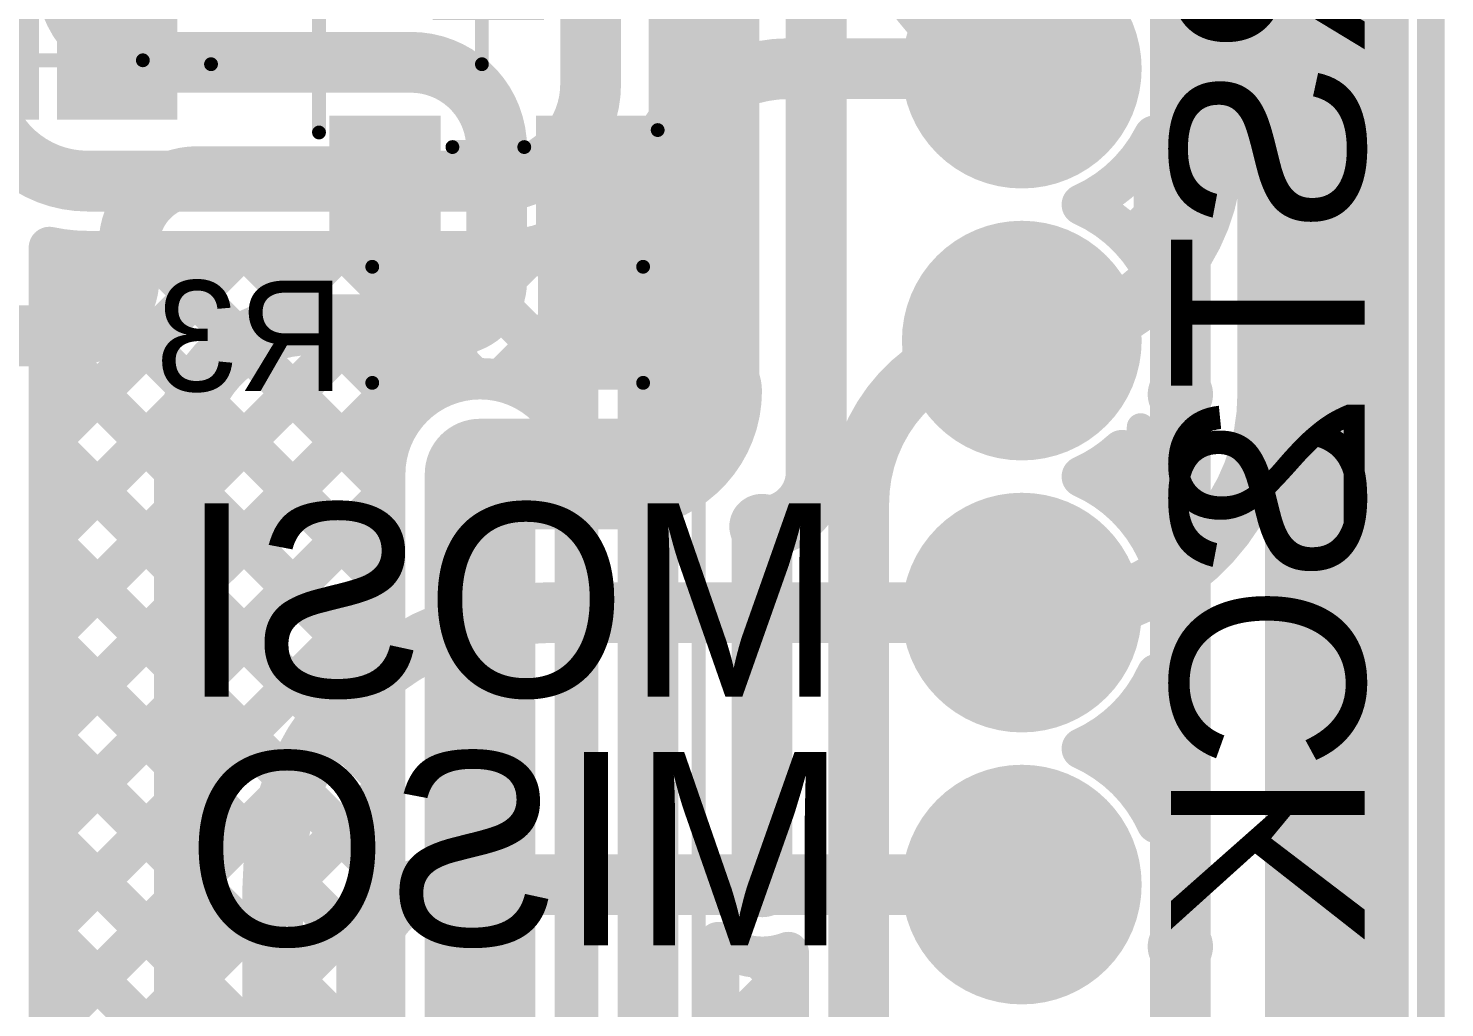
# Model space of a CAD drawing. Header units: millimetres. Extents: x 4.35 to 7.26, y 1.61 to 5.34.
# Drawn here: x 6.746 to 7.258, y 3.932 to 4.286 of the extents above; entities that cross this region are included whole.
import ezdxf

# ---------------------------------------------------------------- set-up
doc = ezdxf.new("R2010")
doc.units = ezdxf.units.MM
doc.header["$MEASUREMENT"] = 0
for name, color, linetype in [('BottomLayer', 5, 'Continuous'), ('BottomOverlay', 54, 'Continuous'), ('BottomPaste', 16, 'Continuous'), ('BottomSolder', 6, 'Continuous'), ('Mechanical2', 216, 'Continuous'), ('MultiLayer', 9, 'Continuous'), ('PadHoleLayer', 156, 'Continuous'), ('TopLayer', 1, 'Continuous'), ('TopOverlay', 2, 'Continuous'), ('TopPaste', 8, 'Continuous'), ('TopSolder', 216, 'Continuous'), ('ViaHoleLayer', 16, 'Continuous')]:
    doc.layers.add(name, color=color, linetype=linetype)

# ---------------------------------------------------------------- blocks, each defined once
blk = doc.blocks.new('B7B_XH_A_LF__SN__9')
at = {"layer": 'BottomLayer', "const_width": 0.03937}
for points in [[(-0.21654, 0, 1), (-0.17717, 0, 1)], [(-0.11811, 0, 1), (-0.07874, 0, 1)], [(-0.01968, 0, 1), (0.01969, 0, 1)], [(0.07874, 0, 1), (0.11811, 0, 1)]]:
    blk.add_lwpolyline(points, format="xyb", close=True, dxfattribs=at)
at = {"layer": 'BottomSolder', "const_width": 0.04337}
for points in [[(-0.21854, 0, 1), (-0.17517, 0, 1)], [(-0.12011, 0, 1), (-0.07674, 0, 1)], [(-0.02168, 0, 1), (0.02169, 0, 1)], [(0.07674, 0, 1), (0.12011, 0, 1)]]:
    blk.add_lwpolyline(points, format="xyb", close=True, dxfattribs=at)
at = {"layer": 'MultiLayer', "const_width": 0.03937}
for points in [[(-0.21654, 0, 1), (-0.17717, 0, 1)], [(-0.11811, 0, 1), (-0.07874, 0, 1)], [(-0.01968, 0, 1), (0.01969, 0, 1)], [(0.07874, 0, 1), (0.11811, 0, 1)]]:
    blk.add_lwpolyline(points, format="xyb", close=True, dxfattribs=at)
at = {"layer": 'PadHoleLayer', "const_width": 0.01969}
for points in [[(-0.20669, 0, 1), (-0.18701, 0, 1)], [(-0.10827, 0, 1), (-0.08858, 0, 1)], [(-0.00984, 0, 1), (0.00984, 0, 1)], [(0.08858, 0, 1), (0.10827, 0, 1)]]:
    blk.add_lwpolyline(points, format="xyb", close=True, dxfattribs=at)
at = {"layer": 'TopLayer', "const_width": 0.03937}
for points in [[(-0.21654, 0, 1), (-0.17717, 0, 1)], [(-0.11811, 0, 1), (-0.07874, 0, 1)], [(-0.01968, 0, 1), (0.01969, 0, 1)], [(0.07874, 0, 1), (0.11811, 0, 1)]]:
    blk.add_lwpolyline(points, format="xyb", close=True, dxfattribs=at)
at = {"layer": 'TopOverlay', "const_width": 0.005}
for points in [[(-0.39496, 0.11693), (0.39236, 0.11693)], [(-0.39496, -0.11433), (0.39236, -0.11433)]]:
    blk.add_lwpolyline(points, dxfattribs=at)
at = {"layer": 'TopSolder', "const_width": 0.04337}
for points in [[(-0.21854, 0, 1), (-0.17517, 0, 1)], [(-0.12011, 0, 1), (-0.07674, 0, 1)], [(-0.02168, 0, 1), (0.02169, 0, 1)], [(0.07674, 0, 1), (0.12011, 0, 1)]]:
    blk.add_lwpolyline(points, format="xyb", close=True, dxfattribs=at)
blk = doc.blocks.new('ESP32_WROOM_32D__8MB__14')
at = {"layer": 'TopLayer'}
blk.add_solid([(0.24291, -0.37913), (0.24291, -0.32008), (0.20748, -0.37913), (0.20748, -0.32008)], dxfattribs=at)
at = {"layer": 'TopOverlay', "const_width": 0.005}
for points in [[(0.35716, -0.36308), (0.35716, -0.33108)], [(0.25916, -0.36308), (0.35716, -0.36308)]]:
    blk.add_lwpolyline(points, dxfattribs=at)
at = {"layer": 'TopOverlay', "const_width": 0.0025}
for points in [[(0.25791, -0.36308, 1), (0.26041, -0.36308, 1)], [(0.35591, -0.36308, 1), (0.35841, -0.36308, 1)], [(0.35591, -0.36308, 1), (0.35841, -0.36308, 1)]]:
    blk.add_lwpolyline(points, format="xyb", close=True, dxfattribs=at)
at = {"layer": 'TopPaste'}
blk.add_solid([(0.24291, -0.37913), (0.24291, -0.32008), (0.20748, -0.37913), (0.20748, -0.32008)], dxfattribs=at)
at = {"layer": 'TopSolder'}
for points in [[(0.19691, -0.38313), (0.19691, -0.31608), (0.15348, -0.38313), (0.15348, -0.31608)], [(0.24691, -0.38313), (0.24691, -0.31608), (0.20348, -0.38313), (0.20348, -0.31608)]]:
    blk.add_solid(points, dxfattribs=at)
blk = doc.blocks.new('RES_0603_B_60')
at = {"layer": 'BottomLayer'}
for points in [[(-0.015, -0.0175), (-0.015, 0.0175), (-0.045, -0.0175), (-0.045, 0.0175)], [(0.045, -0.0175), (0.045, 0.0175), (0.015, -0.0175), (0.015, 0.0175)]]:
    blk.add_solid(points, dxfattribs=at)
at = {"layer": 'BottomOverlay', "const_width": 0.005}
for points in [[(0.049, 0.021), (-0.049, 0.021)], [(-0.049, 0.021), (-0.049, -0.021)], [(0.049, 0.021), (0.049, -0.021)], [(0.049, -0.021), (-0.049, -0.021)]]:
    blk.add_lwpolyline(points, dxfattribs=at)
at = {"layer": 'BottomOverlay', "const_width": 0.0025}
for points in [[(-0.05025, 0.021, 1), (-0.04775, 0.021, 1)], [(-0.05025, 0.021, 1), (-0.04775, 0.021, 1)], [(0.04775, 0.021, 1), (0.05025, 0.021, 1)], [(0.04775, 0.021, 1), (0.05025, 0.021, 1)], [(-0.05025, -0.021, 1), (-0.04775, -0.021, 1)], [(-0.05025, -0.021, 1), (-0.04775, -0.021, 1)], [(0.04775, -0.021, 1), (0.05025, -0.021, 1)], [(0.04775, -0.021, 1), (0.05025, -0.021, 1)]]:
    blk.add_lwpolyline(points, format="xyb", close=True, dxfattribs=at)
at = {"layer": 'BottomPaste'}
for points in [[(-0.015, -0.0175), (-0.015, 0.0175), (-0.045, -0.0175), (-0.045, 0.0175)], [(0.045, -0.0175), (0.045, 0.0175), (0.015, -0.0175), (0.015, 0.0175)]]:
    blk.add_solid(points, dxfattribs=at)
at = {"layer": 'BottomSolder'}
for points in [[(-0.011, -0.0215), (-0.011, 0.0215), (-0.049, -0.0215), (-0.049, 0.0215)], [(0.049, -0.0215), (0.049, 0.0215), (0.011, -0.0215), (0.011, 0.0215)]]:
    blk.add_solid(points, dxfattribs=at)
blk = doc.blocks.new('____23_B_101')
at = {"layer": 'BottomLayer'}
for points in [[(-0.05354, 0.02126), (-0.02126, 0.02126), (-0.05354, 0.05748), (-0.02126, 0.05748)], [(0.02126, 0.02126), (0.05354, 0.02126), (0.02126, 0.05748), (0.05354, 0.05748)], [(-0.01614, -0.05748), (0.01614, -0.05748), (-0.01614, -0.02126), (0.01614, -0.02126)]]:
    blk.add_solid(points, dxfattribs=at)
at = {"layer": 'BottomOverlay'}
for points, const_width in [([(-0.06439, 0.045, 1), (-0.07161, 0.045, 1)], 0.01), ([(-0.07411, 0.045, 1), (-0.06911, 0.045, 1)], 0.005), ([(-0.06689, 0.045, 1), (-0.06189, 0.045, 1)], 0.005), ([(-0.01425, 0.02867, 1), (-0.01175, 0.02867, 1)], 0.0025), ([(0.01175, 0.02867, 1), (0.01425, 0.02867, 1)], 0.0025), ([(0.06002, 0.02339, 1), (0.06252, 0.02339, 1)], 0.0025), ([(-0.06252, 0.02252, 1), (-0.06002, 0.02252, 1)], 0.0025), ([(-0.06252, -0.034, 1), (-0.06002, -0.034, 1)], 0.0025), ([(-0.06252, -0.034, 1), (-0.06002, -0.034, 1)], 0.0025), ([(-0.02352, -0.034, 1), (-0.02102, -0.034, 1)], 0.0025), ([(0.02102, -0.034, 1), (0.02352, -0.034, 1)], 0.0025), ([(0.06002, -0.034, 1), (0.06252, -0.034, 1)], 0.0025), ([(0.06002, -0.034, 1), (0.06252, -0.034, 1)], 0.0025)]:
    blk.add_lwpolyline(points, format="xyb", close=True, dxfattribs=dict(at, const_width=const_width))
at = {"layer": 'BottomOverlay', "const_width": 0.005}
for points in [[(-0.013, 0.02867), (0.013, 0.02867)], [(0.06127, 0.02339), (0.06127, -0.034)], [(-0.06127, 0.02252), (-0.06127, -0.034)], [(-0.06127, -0.034), (-0.02227, -0.034)], [(0.02227, -0.034), (0.06127, -0.034)]]:
    blk.add_lwpolyline(points, dxfattribs=at)
at = {"layer": 'BottomPaste'}
for points in [[(-0.05354, 0.02126), (-0.02126, 0.02126), (-0.05354, 0.05748), (-0.02126, 0.05748)], [(0.02126, 0.02126), (0.05354, 0.02126), (0.02126, 0.05748), (0.05354, 0.05748)], [(-0.01614, -0.05748), (0.01614, -0.05748), (-0.01614, -0.02126), (0.01614, -0.02126)]]:
    blk.add_solid(points, dxfattribs=at)
at = {"layer": 'BottomSolder'}
for points in [[(-0.05754, 0.01726), (-0.01726, 0.01726), (-0.05754, 0.06148), (-0.01726, 0.06148)], [(0.01726, 0.01726), (0.05754, 0.01726), (0.01726, 0.06148), (0.05754, 0.06148)], [(-0.02014, -0.06148), (0.02014, -0.06148), (-0.02014, -0.01726), (0.02014, -0.01726)]]:
    blk.add_solid(points, dxfattribs=at)
blk = doc.blocks.new('____23_B_102')
at = {"layer": 'BottomLayer'}
for points in [[(-0.05354, 0.02126), (-0.02126, 0.02126), (-0.05354, 0.05748), (-0.02126, 0.05748)], [(0.02126, 0.02126), (0.05354, 0.02126), (0.02126, 0.05748), (0.05354, 0.05748)], [(-0.01614, -0.05748), (0.01614, -0.05748), (-0.01614, -0.02126), (0.01614, -0.02126)]]:
    blk.add_solid(points, dxfattribs=at)
at = {"layer": 'BottomOverlay'}
for points, const_width in [([(-0.06439, 0.045, 1), (-0.07161, 0.045, 1)], 0.01), ([(-0.07411, 0.045, 1), (-0.06911, 0.045, 1)], 0.005), ([(-0.06689, 0.045, 1), (-0.06189, 0.045, 1)], 0.005), ([(-0.01425, 0.02867, 1), (-0.01175, 0.02867, 1)], 0.0025), ([(0.01175, 0.02867, 1), (0.01425, 0.02867, 1)], 0.0025), ([(0.06002, 0.02339, 1), (0.06252, 0.02339, 1)], 0.0025), ([(-0.06252, 0.02252, 1), (-0.06002, 0.02252, 1)], 0.0025), ([(-0.06252, -0.034, 1), (-0.06002, -0.034, 1)], 0.0025), ([(-0.06252, -0.034, 1), (-0.06002, -0.034, 1)], 0.0025), ([(-0.02352, -0.034, 1), (-0.02102, -0.034, 1)], 0.0025), ([(0.02102, -0.034, 1), (0.02352, -0.034, 1)], 0.0025), ([(0.06002, -0.034, 1), (0.06252, -0.034, 1)], 0.0025), ([(0.06002, -0.034, 1), (0.06252, -0.034, 1)], 0.0025)]:
    blk.add_lwpolyline(points, format="xyb", close=True, dxfattribs=dict(at, const_width=const_width))
at = {"layer": 'BottomOverlay', "const_width": 0.005}
for points in [[(0.013, 0.02867), (-0.013, 0.02867)], [(0.06127, 0.02339), (0.06127, -0.034)], [(-0.06127, 0.02252), (-0.06127, -0.034)], [(-0.02227, -0.034), (-0.06127, -0.034)], [(0.06127, -0.034), (0.02227, -0.034)]]:
    blk.add_lwpolyline(points, dxfattribs=at)
at = {"layer": 'BottomPaste'}
for points in [[(-0.05354, 0.02126), (-0.02126, 0.02126), (-0.05354, 0.05748), (-0.02126, 0.05748)], [(0.02126, 0.02126), (0.05354, 0.02126), (0.02126, 0.05748), (0.05354, 0.05748)], [(-0.01614, -0.05748), (0.01614, -0.05748), (-0.01614, -0.02126), (0.01614, -0.02126)]]:
    blk.add_solid(points, dxfattribs=at)
at = {"layer": 'BottomSolder'}
for points in [[(-0.05754, 0.01726), (-0.01726, 0.01726), (-0.05754, 0.06148), (-0.01726, 0.06148)], [(0.01726, 0.01726), (0.05754, 0.01726), (0.01726, 0.06148), (0.05754, 0.06148)], [(-0.02014, -0.06148), (0.02014, -0.06148), (-0.02014, -0.01726), (0.02014, -0.01726)]]:
    blk.add_solid(points, dxfattribs=at)

msp = doc.modelspace()

# ---------------------------------------------------------------- linework, layer by layer
at = {"layer": 'BottomLayer'}
for points, const_width in [([(7.234, 2.43397), (7.234, 4.651)], 0.022), ([(7.20404, 2.42124), (7.20404, 4.64696)], 0.022), ([(6.99, 4.155), (6.99, 4.588)], 0.04), ([(7.174, 4.24228), (7.174, 4.542)], 0.022), ([(7.03063, 4.12563), (7.03063, 4.40094)], 0.022), ([(6.79142, 4.274), (6.884, 4.274)], 0.022), ([(6.915, 4.19466), (6.915, 4.243)], 0.022), ([(6.8067, 4.23263), (6.8746, 4.23263)], 0.022), ([(6.9494, 4.1814), (6.9494, 4.23263)], 0.022), ([(6.782, 4.196), (6.782, 4.20793)], 0.022), ([(6.84744, 4.179), (6.889, 4.179)], 0.022), ([(6.889, 4.179), (6.89934, 4.179)], 0.022), ([(6.713, 4.175), (6.761, 4.175)], 0.022), ([(7.16237, 3.954), (7.16237, 4.15385)], 0.022), ([(7.16237, 4.13204), (7.16237, 4.15385)], 0.01), ([(6.802, 2.27), (6.802, 4.13356)], 0.022), ([(6.909, 4.125), (6.961, 4.125)], 0.04), ([(7.12852, 4.12332), (7.13168, 4.12648)], 0.015), ([(7.15186, 4.12649), (7.154, 4.12435)], 0.015), ([(7.154, 4.09723), (7.154, 4.12576)], 0.015), ([(7.14794, 4.10738), (7.154, 4.11344)], 0.015), ([(6.934, 4.07485), (7.105, 4.07485)], 0.022), ([(7.154, 3.99881), (7.154, 4.05247)], 0.015), ([(7.13344, 4.02217), (7.154, 4.04273)], 0.015), ([(7.13912, 4.03316), (7.154, 4.01828)], 0.015), ([(7.15103, 4.00441), (7.154, 4.00738)], 0.015), ([(6.896, 3.97643), (7.01114, 3.97643)], 0.022), ([(7.01114, 3.97643), (7.105, 3.97643)], 0.022), ([(6.834, 2.628), (6.834, 3.97485)], 0.022), ([(6.868, 3.222), (6.868, 3.94843)], 0.022)]:
    msp.add_lwpolyline(points, dxfattribs=dict(at, const_width=const_width))
for points, const_width in [([(7.105, 4.2717, -0.414214), (7.05363, 4.32307)], 0.01), ([(6.79142, 4.274, -0.414214), (6.759, 4.30642)], 0.022), ([(6.884, 4.274, -0.414214), (6.915, 4.243)], 0.022), ([(7.174, 4.24228, -0.414214), (7.105, 4.17328)], 0.022), ([(6.782, 4.20793, -0.414214), (6.8067, 4.23263)], 0.022), ([(6.782, 4.196, -0.414214), (6.761, 4.175)], 0.022), ([(6.915, 4.19466, -0.414214), (6.89934, 4.179)], 0.022), ([(6.9494, 4.1814, -0.414214), (6.947, 4.179)], 0.022), ([(6.802, 4.13356, -0.414214), (6.84744, 4.179)], 0.022), ([(6.991, 4.155, -0.414214), (6.961, 4.125)], 0.04), ([(7.1413, 4.13347, -0.080306), (7.12691, 4.12406)], 0.015), ([(7.154, 4.12576, -0.128831), (7.1413, 4.13347)], 0.015), ([(7.03063, 4.12563, -0.414214), (7.011, 4.106)], 0.022), ([(7.12691, 4.12406, -0.182853), (7.154, 4.09723)], 0.015), ([(6.834, 3.97485, -0.414214), (6.934, 4.07485)], 0.022), ([(7.154, 4.05247, -0.182853), (7.12691, 4.02564)], 0.015), ([(7.12691, 4.02564, -0.182853), (7.154, 3.99881)], 0.015), ([(6.868, 3.94843, -0.414214), (6.896, 3.97643)], 0.022)]:
    msp.add_lwpolyline(points, format="xyb", dxfattribs=dict(at, const_width=const_width))
for points, const_width in [([(6.78592, 4.274, 1), (6.79692, 4.274, 1)], 0.011), ([(6.78592, 4.274, 1), (6.79692, 4.274, 1)], 0.011), ([(6.8785, 4.274, 1), (6.8895, 4.274, 1)], 0.011), ([(6.8785, 4.274, 1), (6.8895, 4.274, 1)], 0.011), ([(7.1025, 4.2717, 1), (7.1075, 4.2717, 1)], 0.005), ([(6.9095, 4.243, 1), (6.9205, 4.243, 1)], 0.011), ([(6.9095, 4.243, 1), (6.9205, 4.243, 1)], 0.011), ([(7.1685, 4.24228, 1), (7.1795, 4.24228, 1)], 0.011), ([(7.1685, 4.24228, 1), (7.1795, 4.24228, 1)], 0.011), ([(6.8012, 4.23263, 1), (6.8122, 4.23263, 1)], 0.011), ([(6.8012, 4.23263, 1), (6.8122, 4.23263, 1)], 0.011), ([(6.8691, 4.23263, 1), (6.8801, 4.23263, 1)], 0.011), ([(6.9439, 4.23263, 1), (6.9549, 4.23263, 1)], 0.011), ([(6.7765, 4.20793, 1), (6.7875, 4.20793, 1)], 0.011), ([(6.7765, 4.20793, 1), (6.7875, 4.20793, 1)], 0.011), ([(6.7765, 4.196, 1), (6.7875, 4.196, 1)], 0.011), ([(6.7765, 4.196, 1), (6.7875, 4.196, 1)], 0.011), ([(6.9095, 4.19466, 1), (6.9205, 4.19466, 1)], 0.011), ([(6.9095, 4.19466, 1), (6.9205, 4.19466, 1)], 0.011), ([(6.9439, 4.1814, 1), (6.9549, 4.1814, 1)], 0.011), ([(6.9439, 4.1814, 1), (6.9549, 4.1814, 1)], 0.011), ([(6.84194, 4.179, 1), (6.85294, 4.179, 1)], 0.011), ([(6.84194, 4.179, 1), (6.85294, 4.179, 1)], 0.011), ([(6.8835, 4.179, 1), (6.8945, 4.179, 1)], 0.011), ([(6.8835, 4.179, 1), (6.8945, 4.179, 1)], 0.011), ([(6.89384, 4.179, 1), (6.90484, 4.179, 1)], 0.011), ([(6.89384, 4.179, 1), (6.90484, 4.179, 1)], 0.011), ([(6.9415, 4.179, 1), (6.9525, 4.179, 1)], 0.011), ([(6.7555, 4.175, 1), (6.7665, 4.175, 1)], 0.011), ([(6.7555, 4.175, 1), (6.7665, 4.175, 1)], 0.011), ([(7.0995, 4.17328, 1), (7.1105, 4.17328, 1)], 0.011), ([(6.98, 4.155, 1), (7, 4.155, 1)], 0.02), ([(6.981, 4.155, 1), (7.001, 4.155, 1)], 0.02), ([(7.15646, 4.15385, 1), (7.16828, 4.15385, 1)], 0.01181), ([(7.15687, 4.15385, 1), (7.16787, 4.15385, 1)], 0.011), ([(7.15987, 4.15385, 1), (7.16487, 4.15385, 1)], 0.005), ([(6.7965, 4.13356, 1), (6.8075, 4.13356, 1)], 0.011), ([(6.7965, 4.13356, 1), (6.8075, 4.13356, 1)], 0.011), ([(6.899, 4.125, 1), (6.919, 4.125, 1)], 0.02), ([(6.951, 4.125, 1), (6.971, 4.125, 1)], 0.02), ([(6.951, 4.125, 1), (6.971, 4.125, 1)], 0.02), ([(7.13755, 4.13347, 1), (7.14505, 4.13347, 1)], 0.0075), ([(7.13755, 4.13347, 1), (7.14505, 4.13347, 1)], 0.0075), ([(6.90309, 4.125, 1), (6.91491, 4.125, 1)], 0.01181), ([(7.02513, 4.12563, 1), (7.03613, 4.12563, 1)], 0.011), ([(7.02513, 4.12563, 1), (7.03613, 4.12563, 1)], 0.011), ([(7.15987, 4.13204, 1), (7.16487, 4.13204, 1)], 0.005), ([(7.12316, 4.12406, 1), (7.13066, 4.12406, 1)], 0.0075), ([(7.12316, 4.12406, 1), (7.13066, 4.12406, 1)], 0.0075), ([(7.12477, 4.12332, 1), (7.13227, 4.12332, 1)], 0.0075), ([(7.12793, 4.12648, 1), (7.13543, 4.12648, 1)], 0.0075), ([(7.14811, 4.12649, 1), (7.15561, 4.12649, 1)], 0.0075), ([(7.15025, 4.12576, 1), (7.15775, 4.12576, 1)], 0.0075), ([(7.15025, 4.12576, 1), (7.15775, 4.12576, 1)], 0.0075), ([(7.15025, 4.12435, 1), (7.15775, 4.12435, 1)], 0.0075), ([(7.15025, 4.11344, 1), (7.15775, 4.11344, 1)], 0.0075), ([(7.00509, 4.106, 1), (7.01691, 4.106, 1)], 0.01181), ([(7.0055, 4.106, 1), (7.0165, 4.106, 1)], 0.011), ([(7.14419, 4.10738, 1), (7.15169, 4.10738, 1)], 0.0075), ([(7.15025, 4.09723, 1), (7.15775, 4.09723, 1)], 0.0075), ([(7.15025, 4.09723, 1), (7.15775, 4.09723, 1)], 0.0075), ([(6.9285, 4.07485, 1), (6.9395, 4.07485, 1)], 0.011), ([(6.9285, 4.07485, 1), (6.9395, 4.07485, 1)], 0.011), ([(7.0995, 4.07485, 1), (7.1105, 4.07485, 1)], 0.011), ([(7.15025, 4.05247, 1), (7.15775, 4.05247, 1)], 0.0075), ([(7.15025, 4.05247, 1), (7.15775, 4.05247, 1)], 0.0075), ([(7.15025, 4.04273, 1), (7.15775, 4.04273, 1)], 0.0075), ([(7.13537, 4.03316, 1), (7.14287, 4.03316, 1)], 0.0075), ([(7.12316, 4.02564, 1), (7.13066, 4.02564, 1)], 0.0075), ([(7.12316, 4.02564, 1), (7.13066, 4.02564, 1)], 0.0075), ([(7.12969, 4.02217, 1), (7.13719, 4.02217, 1)], 0.0075), ([(7.15025, 4.01828, 1), (7.15775, 4.01828, 1)], 0.0075), ([(7.15025, 4.00738, 1), (7.15775, 4.00738, 1)], 0.0075), ([(7.14728, 4.00441, 1), (7.15478, 4.00441, 1)], 0.0075), ([(7.15025, 3.99881, 1), (7.15775, 3.99881, 1)], 0.0075), ([(7.15025, 3.99881, 1), (7.15775, 3.99881, 1)], 0.0075), ([(6.8905, 3.97643, 1), (6.9015, 3.97643, 1)], 0.011), ([(6.8905, 3.97643, 1), (6.9015, 3.97643, 1)], 0.011), ([(7.00524, 3.97643, 1), (7.01705, 3.97643, 1)], 0.01181), ([(7.00564, 3.97643, 1), (7.01664, 3.97643, 1)], 0.011), ([(7.00564, 3.97643, 1), (7.01664, 3.97643, 1)], 0.011), ([(7.0995, 3.97643, 1), (7.1105, 3.97643, 1)], 0.011), ([(6.8285, 3.97485, 1), (6.8395, 3.97485, 1)], 0.011), ([(6.8285, 3.97485, 1), (6.8395, 3.97485, 1)], 0.011), ([(7.15646, 3.954, 1), (7.16828, 3.954, 1)], 0.01181), ([(7.15687, 3.954, 1), (7.16787, 3.954, 1)], 0.011), ([(6.8625, 3.94843, 1), (6.8735, 3.94843, 1)], 0.011), ([(6.8625, 3.94843, 1), (6.8735, 3.94843, 1)], 0.011)]:
    msp.add_lwpolyline(points, format="xyb", close=True, dxfattribs=dict(at, const_width=const_width))
at = {"layer": 'BottomOverlay', "const_width": 0.01}
for points in [[(7.158, 4.271), (7.167, 4.271)], [(7.148, 4.122), (7.148, 4.142)], [(7.148, 4.122), (7.165, 4.105)]]:
    msp.add_lwpolyline(points, dxfattribs=at)
at = {"layer": 'BottomOverlay', "const_width": 0.005}
for points in [[(7.1555, 4.271, 1), (7.1605, 4.271, 1)], [(7.1645, 4.271, 1), (7.1695, 4.271, 1)], [(7.1455, 4.142, 1), (7.1505, 4.142, 1)], [(7.1455, 4.122, 1), (7.1505, 4.122, 1)], [(7.1455, 4.122, 1), (7.1505, 4.122, 1)], [(7.1625, 4.105, 1), (7.1675, 4.105, 1)]]:
    msp.add_lwpolyline(points, format="xyb", close=True, dxfattribs=at)
at = {"layer": 'Mechanical2', "const_width": 0.01}
msp.add_lwpolyline([(7.253, 1.80317), (7.253, 4.845)], dxfattribs=at)
at = {"layer": 'MultiLayer', "const_width": 0.01181}
for points in [[(7.15646, 4.15385, 1), (7.16828, 4.15385, 1)], [(6.90309, 4.125, 1), (6.91491, 4.125, 1)], [(7.00509, 4.106, 1), (7.01691, 4.106, 1)], [(7.00524, 3.97643, 1), (7.01705, 3.97643, 1)], [(7.15646, 3.954, 1), (7.16828, 3.954, 1)]]:
    msp.add_lwpolyline(points, format="xyb", close=True, dxfattribs=at)
at = {"layer": 'TopLayer'}
for points, const_width in [([(7.223, 3.508), (7.223, 4.769)], 0.022), ([(7.194, 4.15385), (7.194, 4.72988)], 0.022), ([(7.16237, 4.15385), (7.16237, 4.60963)], 0.022), ([(6.949, 4.266), (6.949, 4.32603)], 0.022), ([(7.0207, 4.2717), (7.105, 4.2717)], 0.022), ([(7.153, 4.19773), (7.153, 4.24725)], 0.015), ([(7.14675, 4.23766), (7.153, 4.23142)], 0.015), ([(6.767, 4.231), (6.914, 4.231)], 0.022), ([(6.96978, 3.59001), (6.96978, 4.22078)], 0.022), ([(7.14445, 4.20996), (7.153, 4.21851)], 0.015), ([(6.94428, 3.59001), (6.94428, 4.21363)], 0.015), ([(6.75321, 4.03085), (6.93002, 4.20766)], 0.015), ([(6.75321, 3.47129), (6.75321, 4.20698)], 0.015), ([(6.75321, 4.20694), (6.8745, 4.08565)], 0.015), ([(6.75321, 4.10156), (6.85715, 4.2055)], 0.015), ([(6.75321, 4.13691), (6.8218, 4.2055)], 0.015), ([(6.75321, 4.0662), (6.89251, 4.2055)], 0.015), ([(6.75321, 4.17227), (6.78644, 4.2055)], 0.015), ([(6.767, 4.2055), (6.914, 4.2055)], 0.015), ([(6.79001, 4.2055), (6.8745, 4.12101)], 0.015), ([(6.82536, 4.2055), (6.88309, 4.14778)], 0.015), ([(6.86072, 4.2055), (6.90679, 4.15943)], 0.015), ([(6.89607, 4.2055), (6.94428, 4.15729)], 0.015), ([(6.92943, 4.2075), (6.94428, 4.19264)], 0.015), ([(6.91641, 4.15869), (6.94428, 4.18657)], 0.015), ([(6.75321, 4.17159), (6.8745, 4.0503)], 0.015), ([(6.93751, 4.14443), (6.94428, 4.15121)], 0.015), ([(7.16237, 4.13204), (7.16237, 4.15385)], 0.01), ([(6.75321, 4.13623), (6.8745, 4.01494)], 0.015), ([(6.909, 3.879), (6.909, 4.125)], 0.04), ([(6.8745, 3.879), (6.8745, 4.125)], 0.015), ([(6.9435, 3.879), (6.9435, 4.125)], 0.015), ([(7.12852, 4.12332), (7.13168, 4.12648)], 0.015), ([(7.153, 4.11619), (7.153, 4.12608)], 0.015), ([(7.046, 3.49263), (7.046, 4.11428)], 0.022), ([(6.75321, 3.99549), (6.8745, 4.11678)], 0.015), ([(7.011, 3.97643), (7.011, 4.106)], 0.022), ([(6.75321, 4.10088), (6.8745, 3.97959)], 0.015), ([(6.75321, 3.96014), (6.8745, 4.08143)], 0.015), ([(7.105, 4.07485), (7.115, 4.07485)], 0.022), ([(6.75321, 4.06552), (6.8745, 3.94423)], 0.015), ([(6.75321, 3.92478), (6.8745, 4.04607)], 0.015), ([(6.75321, 4.03017), (6.8745, 3.90888)], 0.015), ([(6.75321, 3.88943), (6.8745, 4.01072)], 0.015), ([(6.75321, 3.99481), (6.87503, 3.87299)], 0.015), ([(7.011, 3.97643), (7.01114, 3.97643)], 0.022), ([(6.75321, 3.85407), (6.8745, 3.97536)], 0.015), ([(6.75321, 3.85407), (6.8745, 3.97536)], 0.015), ([(6.75321, 3.95946), (6.94428, 3.76838)], 0.015), ([(6.99528, 3.59001), (6.99528, 3.95543)], 0.015), ([(7.16237, 3.70692), (7.16237, 3.954)], 0.022), ([(7.01001, 3.95014), (7.0205, 3.93965)], 0.015), ([(7.0205, 3.49263), (7.0205, 3.95183)], 0.015), ([(6.99528, 3.91937), (7.0205, 3.94459)], 0.015), ([(6.75321, 3.81872), (6.8745, 3.94001)], 0.015), ([(6.99528, 3.92951), (7.0205, 3.9043)], 0.015)]:
    msp.add_lwpolyline(points, dxfattribs=dict(at, const_width=const_width))
for points, const_width in [([(6.767, 4.231, -0.414214), (6.72771, 4.27029)], 0.022), ([(6.96978, 4.22078, -0.414214), (7.0207, 4.2717)], 0.022), ([(6.949, 4.266, -0.414214), (6.914, 4.231)], 0.022), ([(7.153, 4.24725, -0.171844), (7.12691, 4.22249)], 0.015), ([(7.12691, 4.22249, -0.171844), (7.153, 4.19773)], 0.015), ([(6.94428, 4.21363, -0.131819), (6.914, 4.2055)], 0.015), ([(6.767, 4.2055, -0.053676), (6.75321, 4.20698)], 0.015), ([(7.046, 4.11428, -0.414214), (7.105, 4.17328)], 0.022), ([(6.8745, 4.125, -1), (6.9435, 4.125)], 0.015), ([(7.194, 4.15385, -0.414214), (7.115, 4.07485)], 0.022), ([(7.1413, 4.13347, -0.080306), (7.12691, 4.12406)], 0.015), ([(7.153, 4.12608, -0.119743), (7.1413, 4.13347)], 0.015), ([(7.12691, 4.12406, -0.110242), (7.14576, 4.11008)], 0.015), ([(7.153, 4.11619, -0.044381), (7.14576, 4.11008)], 0.015), ([(7.0205, 3.95183, -0.258142), (6.99528, 3.95543)], 0.015)]:
    msp.add_lwpolyline(points, format="xyb", dxfattribs=dict(at, const_width=const_width))
for points, const_width in [([(7.0152, 4.2717, 1), (7.0262, 4.2717, 1)], 0.011), ([(7.0152, 4.2717, 1), (7.0262, 4.2717, 1)], 0.011), ([(7.0995, 4.2717, 1), (7.1105, 4.2717, 1)], 0.011), ([(6.9435, 4.266, 1), (6.9545, 4.266, 1)], 0.011), ([(6.9435, 4.266, 1), (6.9545, 4.266, 1)], 0.011), ([(7.14925, 4.24725, 1), (7.15675, 4.24725, 1)], 0.0075), ([(7.14925, 4.24725, 1), (7.15675, 4.24725, 1)], 0.0075), ([(7.143, 4.23766, 1), (7.1505, 4.23766, 1)], 0.0075), ([(6.7615, 4.231, 1), (6.7725, 4.231, 1)], 0.011), ([(6.7615, 4.231, 1), (6.7725, 4.231, 1)], 0.011), ([(6.9085, 4.231, 1), (6.9195, 4.231, 1)], 0.011), ([(6.9085, 4.231, 1), (6.9195, 4.231, 1)], 0.011), ([(7.14925, 4.23142, 1), (7.15675, 4.23142, 1)], 0.0075), ([(6.96428, 4.22078, 1), (6.97528, 4.22078, 1)], 0.011), ([(6.96428, 4.22078, 1), (6.97528, 4.22078, 1)], 0.011), ([(7.12316, 4.22249, 1), (7.13066, 4.22249, 1)], 0.0075), ([(7.12316, 4.22249, 1), (7.13066, 4.22249, 1)], 0.0075), ([(7.14925, 4.21851, 1), (7.15675, 4.21851, 1)], 0.0075), ([(6.94053, 4.21363, 1), (6.94803, 4.21363, 1)], 0.0075), ([(6.94053, 4.21363, 1), (6.94803, 4.21363, 1)], 0.0075), ([(7.1407, 4.20996, 1), (7.1482, 4.20996, 1)], 0.0075), ([(6.74946, 4.20698, 1), (6.75696, 4.20698, 1)], 0.0075), ([(6.74946, 4.20698, 1), (6.75696, 4.20698, 1)], 0.0075), ([(6.74946, 4.20694, 1), (6.75696, 4.20694, 1)], 0.0075), ([(6.76325, 4.2055, 1), (6.77075, 4.2055, 1)], 0.0075), ([(6.76325, 4.2055, 1), (6.77075, 4.2055, 1)], 0.0075), ([(6.78269, 4.2055, 1), (6.79019, 4.2055, 1)], 0.0075), ([(6.78626, 4.2055, 1), (6.79376, 4.2055, 1)], 0.0075), ([(6.81805, 4.2055, 1), (6.82555, 4.2055, 1)], 0.0075), ([(6.82161, 4.2055, 1), (6.82911, 4.2055, 1)], 0.0075), ([(6.8534, 4.2055, 1), (6.8609, 4.2055, 1)], 0.0075), ([(6.85697, 4.2055, 1), (6.86447, 4.2055, 1)], 0.0075), ([(6.88876, 4.2055, 1), (6.89626, 4.2055, 1)], 0.0075), ([(6.89232, 4.2055, 1), (6.89982, 4.2055, 1)], 0.0075), ([(6.91025, 4.2055, 1), (6.91775, 4.2055, 1)], 0.0075), ([(6.91025, 4.2055, 1), (6.91775, 4.2055, 1)], 0.0075), ([(6.92568, 4.2075, 1), (6.93318, 4.2075, 1)], 0.0075), ([(6.92627, 4.20766, 1), (6.93377, 4.20766, 1)], 0.0075), ([(7.14925, 4.19773, 1), (7.15675, 4.19773, 1)], 0.0075), ([(7.14925, 4.19773, 1), (7.15675, 4.19773, 1)], 0.0075), ([(6.94053, 4.19264, 1), (6.94803, 4.19264, 1)], 0.0075), ([(6.94053, 4.18657, 1), (6.94803, 4.18657, 1)], 0.0075), ([(7.0995, 4.17328, 1), (7.1105, 4.17328, 1)], 0.011), ([(6.74946, 4.17227, 1), (6.75696, 4.17227, 1)], 0.0075), ([(6.74946, 4.17159, 1), (6.75696, 4.17159, 1)], 0.0075), ([(6.90304, 4.15943, 1), (6.91054, 4.15943, 1)], 0.0075), ([(6.91266, 4.15869, 1), (6.92016, 4.15869, 1)], 0.0075), ([(6.94053, 4.15729, 1), (6.94803, 4.15729, 1)], 0.0075), ([(7.15646, 4.15385, 1), (7.16828, 4.15385, 1)], 0.01181), ([(7.15687, 4.15385, 1), (7.16787, 4.15385, 1)], 0.011), ([(7.1885, 4.15385, 1), (7.1995, 4.15385, 1)], 0.011), ([(7.1885, 4.15385, 1), (7.1995, 4.15385, 1)], 0.011), ([(6.94053, 4.15121, 1), (6.94803, 4.15121, 1)], 0.0075), ([(7.15987, 4.15385, 1), (7.16487, 4.15385, 1)], 0.005), ([(6.87934, 4.14778, 1), (6.88684, 4.14778, 1)], 0.0075), ([(6.93376, 4.14443, 1), (6.94126, 4.14443, 1)], 0.0075), ([(6.74946, 4.13691, 1), (6.75696, 4.13691, 1)], 0.0075), ([(6.74946, 4.13623, 1), (6.75696, 4.13623, 1)], 0.0075), ([(6.899, 4.125, 1), (6.919, 4.125, 1)], 0.02), ([(7.13755, 4.13347, 1), (7.14505, 4.13347, 1)], 0.0075), ([(7.13755, 4.13347, 1), (7.14505, 4.13347, 1)], 0.0075), ([(6.90309, 4.125, 1), (6.91491, 4.125, 1)], 0.01181), ([(7.15987, 4.13204, 1), (7.16487, 4.13204, 1)], 0.005), ([(6.87075, 4.125, 1), (6.87825, 4.125, 1)], 0.0075), ([(6.87075, 4.125, 1), (6.87825, 4.125, 1)], 0.0075), ([(6.93975, 4.125, 1), (6.94725, 4.125, 1)], 0.0075), ([(6.93975, 4.125, 1), (6.94725, 4.125, 1)], 0.0075), ([(7.12316, 4.12406, 1), (7.13066, 4.12406, 1)], 0.0075), ([(7.12316, 4.12406, 1), (7.13066, 4.12406, 1)], 0.0075), ([(7.12477, 4.12332, 1), (7.13227, 4.12332, 1)], 0.0075), ([(7.12793, 4.12648, 1), (7.13543, 4.12648, 1)], 0.0075), ([(7.14925, 4.12608, 1), (7.15675, 4.12608, 1)], 0.0075), ([(7.14925, 4.12608, 1), (7.15675, 4.12608, 1)], 0.0075), ([(6.87075, 4.12101, 1), (6.87825, 4.12101, 1)], 0.0075), ([(7.0405, 4.11428, 1), (7.0515, 4.11428, 1)], 0.011), ([(7.0405, 4.11428, 1), (7.0515, 4.11428, 1)], 0.011), ([(6.87075, 4.11678, 1), (6.87825, 4.11678, 1)], 0.0075), ([(7.14925, 4.11619, 1), (7.15675, 4.11619, 1)], 0.0075), ([(7.14925, 4.11619, 1), (7.15675, 4.11619, 1)], 0.0075), ([(7.00509, 4.106, 1), (7.01691, 4.106, 1)], 0.01181), ([(7.0055, 4.106, 1), (7.0165, 4.106, 1)], 0.011), ([(7.14201, 4.11008, 1), (7.14951, 4.11008, 1)], 0.0075), ([(7.14201, 4.11008, 1), (7.14951, 4.11008, 1)], 0.0075), ([(6.74946, 4.10156, 1), (6.75696, 4.10156, 1)], 0.0075), ([(6.74946, 4.10088, 1), (6.75696, 4.10088, 1)], 0.0075), ([(6.87075, 4.08565, 1), (6.87825, 4.08565, 1)], 0.0075), ([(6.87075, 4.08143, 1), (6.87825, 4.08143, 1)], 0.0075), ([(7.0995, 4.07485, 1), (7.1105, 4.07485, 1)], 0.011), ([(7.1095, 4.07485, 1), (7.1205, 4.07485, 1)], 0.011), ([(7.1095, 4.07485, 1), (7.1205, 4.07485, 1)], 0.011), ([(6.74946, 4.0662, 1), (6.75696, 4.0662, 1)], 0.0075), ([(6.74946, 4.06552, 1), (6.75696, 4.06552, 1)], 0.0075), ([(6.87075, 4.0503, 1), (6.87825, 4.0503, 1)], 0.0075), ([(6.87075, 4.04607, 1), (6.87825, 4.04607, 1)], 0.0075), ([(6.74946, 4.03085, 1), (6.75696, 4.03085, 1)], 0.0075), ([(6.74946, 4.03017, 1), (6.75696, 4.03017, 1)], 0.0075), ([(6.87075, 4.01494, 1), (6.87825, 4.01494, 1)], 0.0075), ([(6.87075, 4.01072, 1), (6.87825, 4.01072, 1)], 0.0075), ([(6.74946, 3.99549, 1), (6.75696, 3.99549, 1)], 0.0075), ([(6.74946, 3.99481, 1), (6.75696, 3.99481, 1)], 0.0075), ([(6.87075, 3.97959, 1), (6.87825, 3.97959, 1)], 0.0075), ([(7.00524, 3.97643, 1), (7.01705, 3.97643, 1)], 0.01181), ([(7.0055, 3.97643, 1), (7.0165, 3.97643, 1)], 0.011), ([(7.0055, 3.97643, 1), (7.0165, 3.97643, 1)], 0.011), ([(7.00564, 3.97643, 1), (7.01664, 3.97643, 1)], 0.011), ([(6.87075, 3.97536, 1), (6.87825, 3.97536, 1)], 0.0075), ([(6.87075, 3.97536, 1), (6.87825, 3.97536, 1)], 0.0075), ([(6.74946, 3.96014, 1), (6.75696, 3.96014, 1)], 0.0075), ([(6.74946, 3.95946, 1), (6.75696, 3.95946, 1)], 0.0075), ([(6.99153, 3.95543, 1), (6.99903, 3.95543, 1)], 0.0075), ([(6.99153, 3.95543, 1), (6.99903, 3.95543, 1)], 0.0075), ([(7.15646, 3.954, 1), (7.16828, 3.954, 1)], 0.01181), ([(7.15687, 3.954, 1), (7.16787, 3.954, 1)], 0.011), ([(7.00626, 3.95014, 1), (7.01376, 3.95014, 1)], 0.0075), ([(7.01675, 3.95183, 1), (7.02425, 3.95183, 1)], 0.0075), ([(7.01675, 3.95183, 1), (7.02425, 3.95183, 1)], 0.0075), ([(6.87075, 3.94423, 1), (6.87825, 3.94423, 1)], 0.0075), ([(7.01675, 3.94459, 1), (7.02425, 3.94459, 1)], 0.0075), ([(6.87075, 3.94001, 1), (6.87825, 3.94001, 1)], 0.0075), ([(7.01675, 3.93965, 1), (7.02425, 3.93965, 1)], 0.0075), ([(6.99153, 3.92951, 1), (6.99903, 3.92951, 1)], 0.0075), ([(6.74946, 3.92478, 1), (6.75696, 3.92478, 1)], 0.0075)]:
    msp.add_lwpolyline(points, format="xyb", close=True, dxfattribs=dict(at, const_width=const_width))
at = {"layer": 'ViaHoleLayer', "const_width": 0.00591}
for points in [[(7.15942, 4.15385, 1), (7.16532, 4.15385, 1)], [(6.90605, 4.125, 1), (6.91195, 4.125, 1)], [(7.00805, 4.106, 1), (7.01395, 4.106, 1)], [(7.00819, 3.97643, 1), (7.01409, 3.97643, 1)], [(7.15942, 3.954, 1), (7.16532, 3.954, 1)]]:
    msp.add_lwpolyline(points, format="xyb", close=True, dxfattribs=at)

# ---------------------------------------------------------------- block references
msp.add_blockref('ESP32_WROOM_32D__8MB__14', (6.55251, 4.63639))
for name, p, rotation in [('B7B_XH_A_LF__SN__9', (7.105, 4.17328), 90), ('____23_B_101', (6.753, 4.336), 90), ('____23_B_102', (6.912, 4.272), 180), ('RES_0603_B_60', (6.919, 4.179), 180)]:
    msp.add_blockref(name, p, dxfattribs=dict(rotation=rotation))

# ---------------------------------------------------------------- texts
at = {"layer": 'BottomOverlay', "text_generation_flag": 2}
for s, rotation, p in [('RST2', 90, (7.229, 4.342)), ('SCK', 90, (7.229, 4.148)), ('MOSI', 360, (7.03995, 4.04442)), ('MISO', 360, (7.04195, 3.95442))]:
    msp.add_text(s, height=0.07, rotation=rotation, dxfattribs=at).set_placement(p)
msp.add_text('R3', height=0.04, dxfattribs=at).set_placement((6.86, 4.155))

doc.saveas('drawing.dxf')
